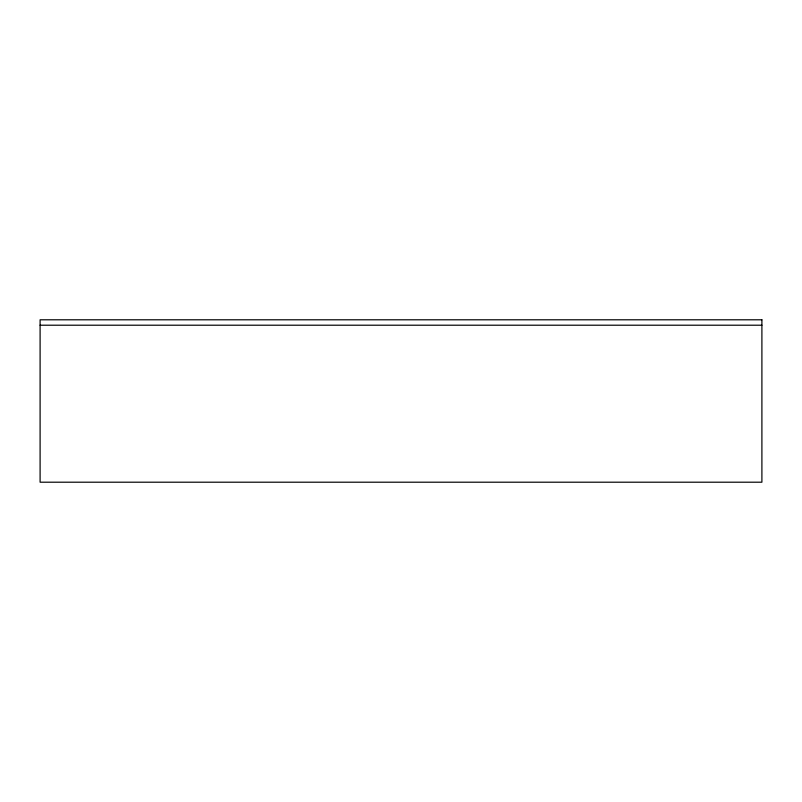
<?xml version="1.0" encoding="UTF-8"?>
<svg xmlns="http://www.w3.org/2000/svg" width="802" height="802" viewBox="0 0 802 802"><rect width="100%" height="100%" fill="white"/><g stroke="black" fill="none" stroke-linecap="round" stroke-linejoin="round"><path stroke-width="1.2" d="M40.1 325.211L761.9 325.211M761.9 319.797L40.1 319.797L40.1 482.202L761.9 482.202L761.9 319.797"/></g></svg>
